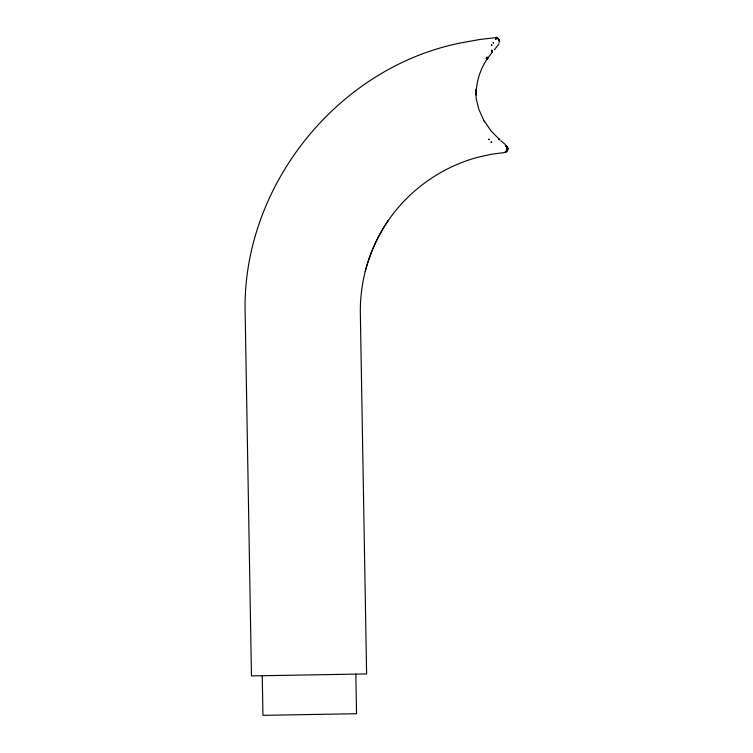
<?xml version="1.0" encoding="UTF-8"?>
<svg xmlns="http://www.w3.org/2000/svg" width="753" height="753" viewBox="0 0 753 753"><rect width="100%" height="100%" fill="white"/><g stroke="black" fill="none" stroke-linecap="round" stroke-linejoin="round"><path stroke-width="1.13" d="M499.192 40.125L499.305 41.321L498.26 38.61L495.568 37.65L479.67 39.504L460.94 42.893C336.337 67.601 240.8 188.194 245.196 315.14L251.464 675.921L366.607 673.926L360.339 313.135C359.849 280.314 369.714 247.521 388.284 220.441L388.162 220.638C377.695 236.103 369.921 253.309 365.177 271.372M476.301 99.537C475.162 84.825 479.463 70.02 487.859 57.934L487.087 59.035L492.481 51.919L491.587 50.027L491.944 52.569L492.396 51.27L491.257 50.46M507.183 149.753L507.362 146.976L505.847 145.263L507.287 146.873L507.098 149.631L507.513 147.513L505.894 145.338M504.529 152.435C506.11 152.304 507.569 151.005 507.767 149.376C508.877 148.049 504.736 144.529 506.957 146.581C510.007 148.793 505.103 153.019 505.122 152.341L504.538 152.407M498.853 43.043L499.145 42.497M505.687 152.144L506.223 151.824M506.675 151.485L507.786 148.812L506.035 145.828M498.863 44.239L494.345 49.754M487.097 59.045L487.869 57.962M388.162 220.638C409.387 189.784 441.719 166.95 477.882 157.245L491.568 154.224L504.369 152.558M506.402 150.581L506.788 150.129M489.121 139.644L488.678 139.032M505.508 151.409L506.025 151.099M488.763 139.474L489.394 139.399M498.9 39.58C491.634 34.817 499.804 38.177 499.371 41.311M505.423 145.931L506.393 146.731M498.891 139.07L498.42 138.674L499.945 139.964L490.862 130.73L484.433 121.205M483.868 120.649L484.188 121.798M500.999 140.858L505.272 144.482M483.718 120.113L478.814 109.298L476.47 99.678M475.943 95.057L475.708 89.296M355.84 674.114L356.536 713.722L262.948 715.35L262.251 675.733M495.841 38.121L496.443 38.177L495.841 38.121M487.012 57.219L486.334 58.536L487.012 57.219M495.521 38.977L496.114 39.034L495.521 38.977M487.596 57.68L486.937 58.941L487.596 57.68M487.247 57.397L486.447 58.612L487.247 57.397M493.234 42.545L493.544 42.987L493.234 42.545M491.596 44.907L491.794 45.491L491.596 44.907M491.596 142.148L491.012 142.044L491.596 142.148"/></g></svg>
